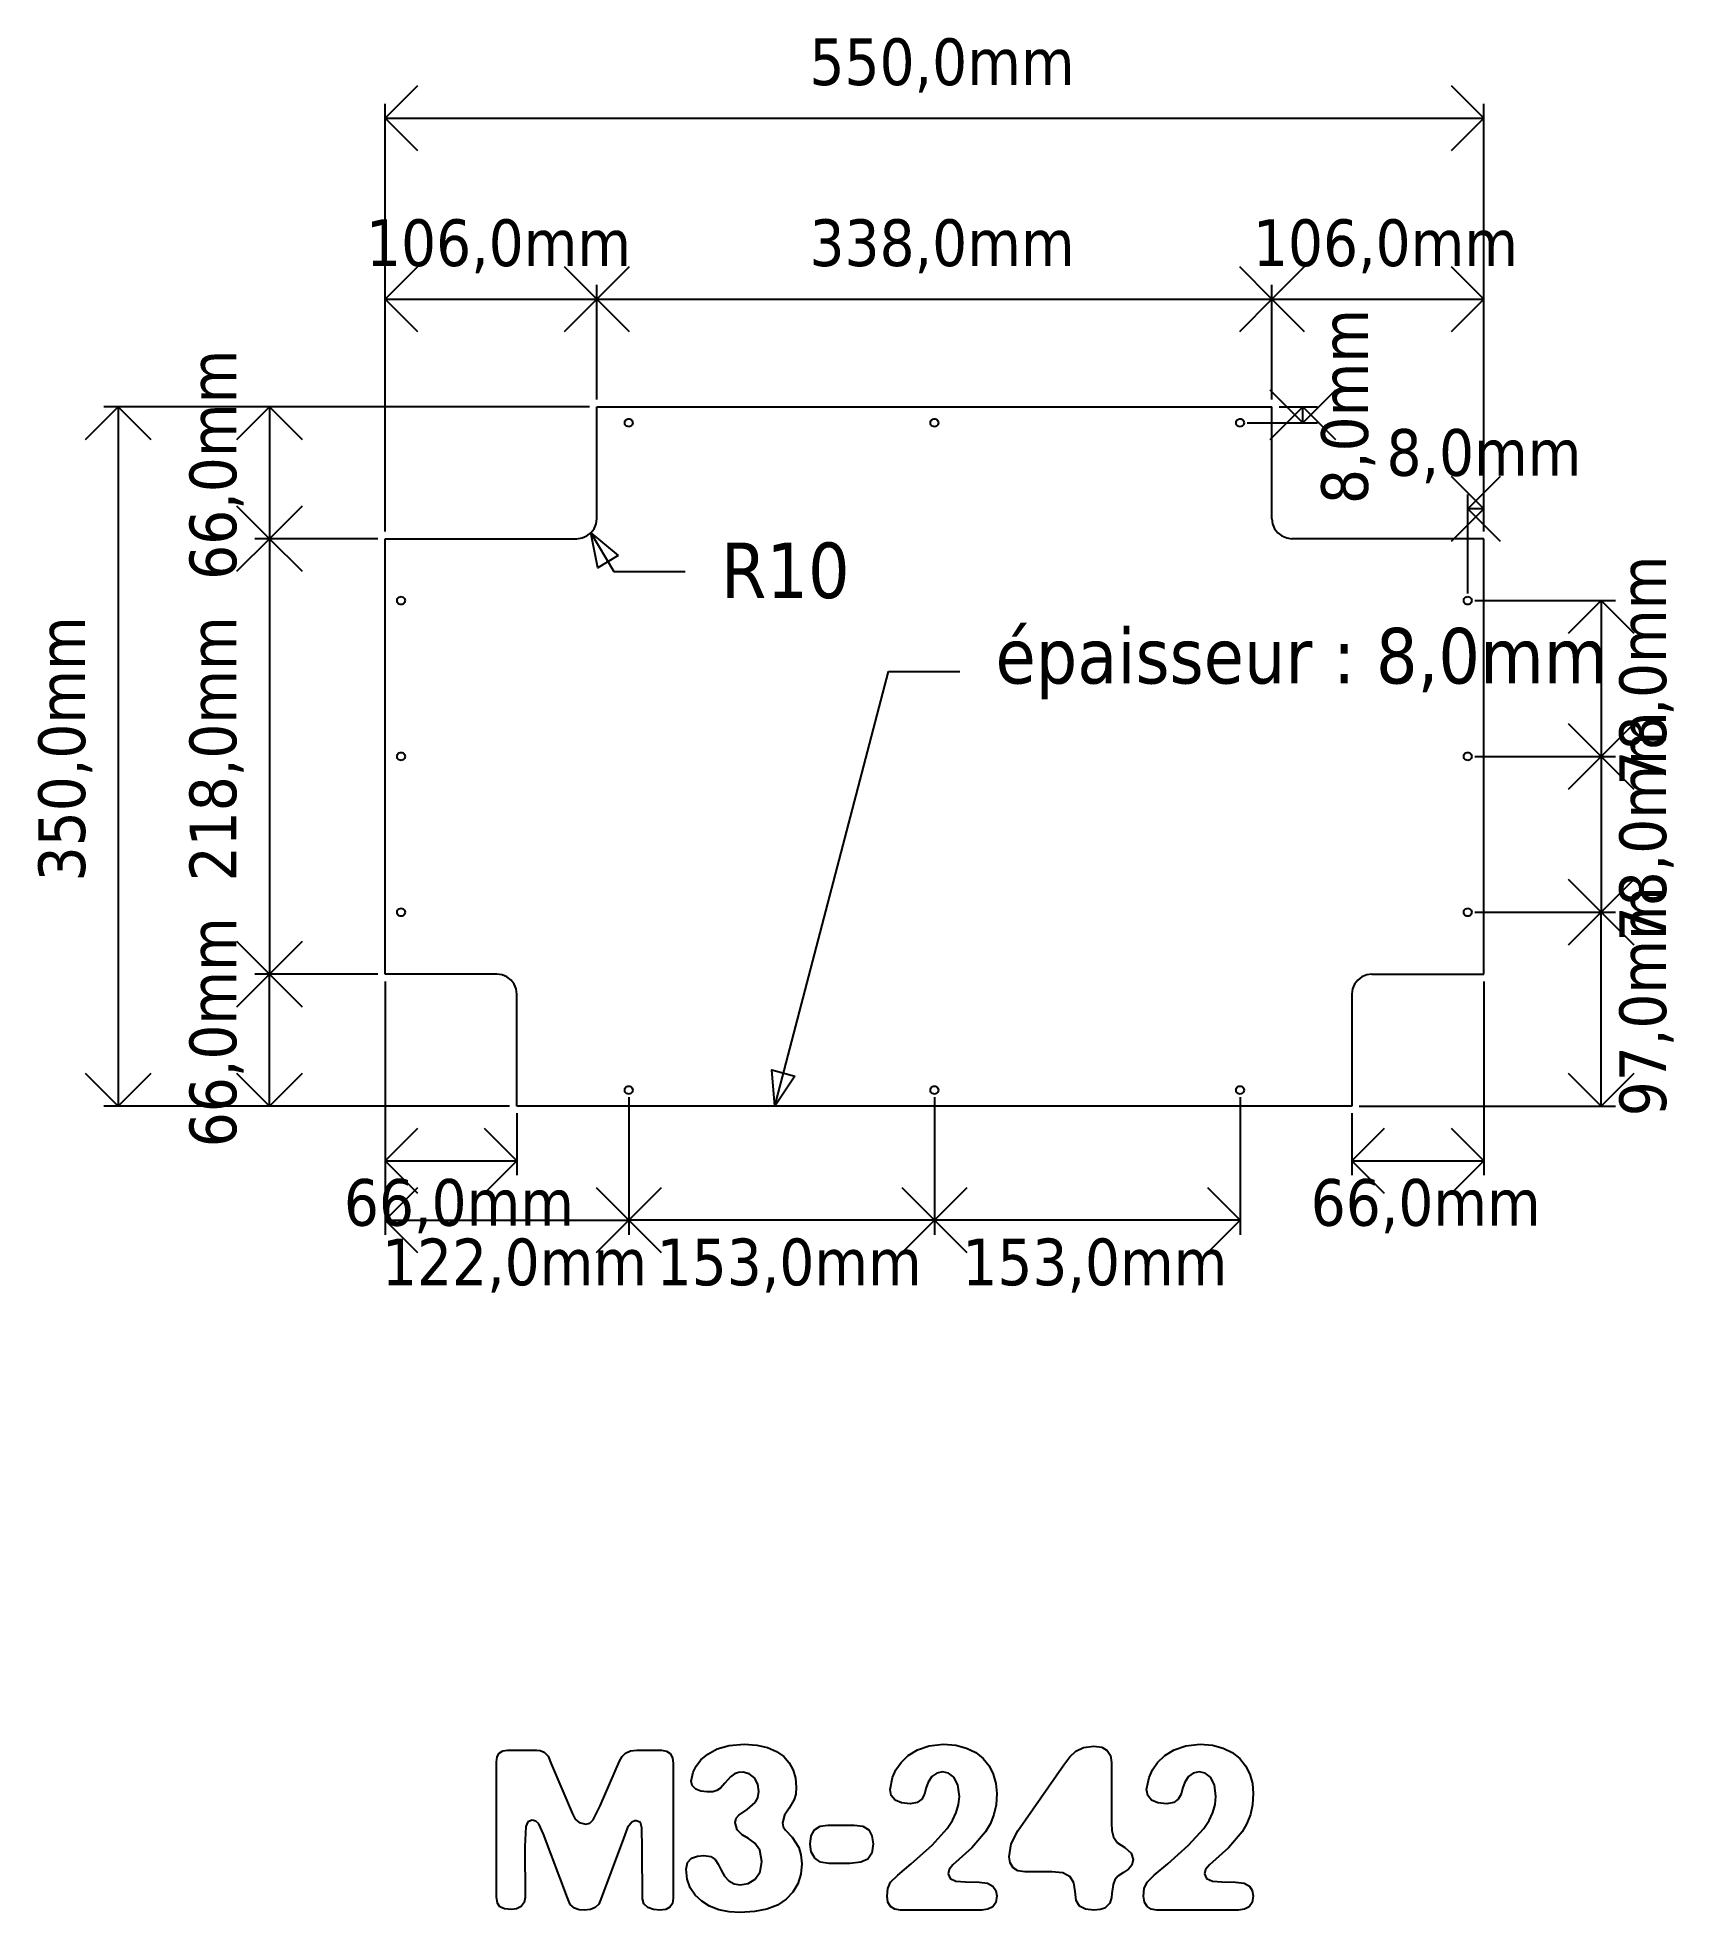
# Model space of a CAD drawing. Extents: x -392 to 427, y -590 to 348.
import ezdxf

# ---------------------------------------------------------------- set-up
doc = ezdxf.new("R2010")
doc.units = 0
doc.header["$MEASUREMENT"] = 0
doc.layers.get('0').update_dxf_attribs({"linetype": 'CONTINUOUS'})
doc.styles.add('TAHOMA', font='Tahoma', dxfattribs={"height": 0.2})

msp = doc.modelspace()

# ---------------------------------------------------------------- linework, layer by layer
at = {"color": 5}
for p, q in [((-217.91, 308.04), (-201.57, 324.38)), ((315.76, 324.38), (332.09, 308.04)), ((-217.91, 101.23), (-217.91, 315.3)), ((332.09, 101.23), (332.09, 315.3)), ((-201.57, 291.71), (-217.91, 308.04)), ((-217.91, 308.04), (332.09, 308.04)), ((332.09, 308.04), (315.76, 291.71)), ((-217.91, 217.45), (-201.57, 233.78)), ((-128.24, 233.78), (-111.91, 217.45)), ((-111.91, 217.45), (-95.57, 233.78)), ((209.76, 233.78), (226.09, 217.45)), ((226.09, 217.45), (242.43, 233.78)), ((315.76, 233.78), (332.09, 217.45)), ((-217.91, 101.23), (-217.91, 224.71)), ((-201.57, 201.12), (-217.91, 217.45)), ((-217.91, 217.45), (-111.91, 217.45)), ((-111.91, 217.45), (-128.24, 201.12)), ((-111.91, 167.23), (-111.91, 224.71)), ((-111.91, 167.23), (-111.91, 224.71)), ((-95.57, 201.12), (-111.91, 217.45)), ((-111.91, 217.45), (226.09, 217.45)), ((226.09, 217.45), (209.76, 201.12)), ((226.09, 167.23), (226.09, 224.71)), ((226.09, 167.23), (226.09, 224.71)), ((242.43, 201.12), (226.09, 217.45)), ((226.09, 217.45), (332.09, 217.45)), ((332.09, 217.45), (315.76, 201.12)), ((332.09, 101.23), (332.09, 224.71)), ((241.59, 155.6), (225.26, 171.93)), ((257.93, 171.93), (241.59, 155.6)), ((-367.84, 147.27), (-351.51, 163.6)), ((-115.54, 163.6), (-358.77, 163.6)), ((-351.51, 163.6), (-335.17, 147.27)), ((-351.51, 163.6), (-351.51, -186.4)), ((-292.15, 147.27), (-275.82, 163.6)), ((-115.54, 163.6), (-283.08, 163.6)), ((-275.82, 163.6), (-259.48, 147.27)), ((-275.82, 163.6), (-275.82, 97.6)), ((225.26, 147.27), (241.59, 163.6)), ((229.72, 163.6), (248.85, 163.6)), ((241.59, 163.6), (257.93, 147.27)), ((241.59, 155.6), (241.59, 163.6)), ((213.72, 155.6), (248.85, 155.6)), ((315.76, 128.81), (332.09, 112.48)), ((324.09, 112.48), (340.43, 128.81)), ((-275.82, 97.6), (-292.15, 113.93)), ((-259.48, 113.93), (-275.82, 97.6)), ((324.09, 70.23), (324.09, 119.73)), ((332.09, 101.23), (332.09, 119.73)), ((332.09, 112.48), (315.76, 96.14)), ((340.43, 96.14), (324.09, 112.48)), ((332.09, 112.48), (324.09, 112.48)), ((-292.15, 81.27), (-275.82, 97.6)), ((-221.54, 97.6), (-283.08, 97.6)), ((-221.54, 97.6), (-283.08, 97.6)), ((-275.82, 97.6), (-259.48, 81.27)), ((-275.82, 97.6), (-275.82, -120.4)), ((-114.84, 100.53), (-103.37, 81.22)), ((-103.37, 81.22), (-67.63, 81.22)), ((327.72, 66.6), (398.11, 66.6)), ((374.51, 50.27), (390.85, 66.6)), ((390.85, 66.6), (407.18, 50.27)), ((390.85, 66.6), (390.85, -11.4)), ((-22.87, -186.4), (34.07, 31.1)), ((34.07, 31.1), (69.81, 31.1)), ((390.85, -11.4), (374.51, 4.93)), ((407.18, 4.93), (390.85, -11.4)), ((327.72, -11.4), (398.11, -11.4)), ((327.72, -11.4), (398.11, -11.4)), ((374.51, -27.73), (390.85, -11.4)), ((390.85, -11.4), (407.18, -27.73)), ((390.85, -11.4), (390.85, -89.4)), ((390.85, -89.4), (374.51, -73.07)), ((407.18, -73.07), (390.85, -89.4)), ((327.72, -89.4), (398.11, -89.4)), ((327.72, -89.4), (398.11, -89.4)), ((374.51, -105.73), (390.85, -89.4)), ((390.85, -89.4), (407.18, -105.73)), ((390.85, -186.4), (390.85, -89.4)), ((-275.82, -120.4), (-292.15, -104.07)), ((-259.48, -104.07), (-275.82, -120.4)), ((-292.15, -136.73), (-275.82, -120.4)), ((-221.54, -120.4), (-283.08, -120.4)), ((-221.54, -120.4), (-283.08, -120.4)), ((-275.82, -120.4), (-259.48, -136.73)), ((-275.82, -186.4), (-275.82, -120.4)), ((-217.91, -124.03), (-217.91, -221.03)), ((-217.91, -124.03), (-217.91, -250.83)), ((332.09, -124.03), (332.09, -221.03)), ((-351.51, -186.4), (-367.84, -170.07)), ((-335.17, -170.07), (-351.51, -186.4)), ((-275.82, -186.4), (-292.15, -170.07)), ((-259.48, -170.07), (-275.82, -186.4)), ((390.85, -186.4), (374.51, -170.07)), ((407.18, -170.07), (390.85, -186.4)), ((-155.54, -186.4), (-358.77, -186.4)), ((-155.54, -186.4), (-283.08, -186.4)), ((-95.91, -182.03), (-95.91, -250.83)), ((-95.91, -182.03), (-95.91, -250.83)), ((57.09, -182.03), (57.09, -250.83)), ((57.09, -182.03), (57.09, -250.83)), ((210.09, -182.03), (210.09, -250.83)), ((269.72, -186.4), (398.11, -186.4)), ((-151.91, -190.03), (-151.91, -221.03)), ((266.09, -190.03), (266.09, -221.03)), ((-217.91, -213.77), (-201.57, -197.44)), ((-168.24, -197.44), (-151.91, -213.77)), ((266.09, -213.77), (282.43, -197.44)), ((315.76, -197.44), (332.09, -213.77)), ((-201.57, -230.1), (-217.91, -213.77)), ((-217.91, -213.77), (-151.91, -213.77)), ((-151.91, -213.77), (-168.24, -230.1)), ((282.43, -230.1), (266.09, -213.77)), ((266.09, -213.77), (332.09, -213.77)), ((332.09, -213.77), (315.76, -230.1)), ((-217.91, -243.57), (-201.57, -227.24)), ((-112.24, -227.24), (-95.91, -243.57)), ((-95.91, -243.57), (-79.57, -227.24)), ((40.76, -227.24), (57.09, -243.57)), ((57.09, -243.57), (73.43, -227.24)), ((193.76, -227.24), (210.09, -243.57)), ((-201.57, -259.9), (-217.91, -243.57)), ((-217.91, -243.57), (-95.91, -243.57)), ((-95.91, -243.57), (-112.24, -259.9)), ((-79.57, -259.9), (-95.91, -243.57)), ((57.09, -243.57), (-95.91, -243.57)), ((57.09, -243.57), (40.76, -259.9)), ((73.43, -259.9), (57.09, -243.57)), ((210.09, -243.57), (57.09, -243.57)), ((210.09, -243.57), (193.76, -259.9))]:
    msp.add_line(p, q, dxfattribs=at)
for p, q in [((-111.91, 163.6), (226.09, 163.6)), ((-111.91, 107.6), (-111.91, 163.6)), ((226.09, 107.6), (226.09, 163.6)), ((-97.91, 155.6), (-97.84, 156.12)), ((-97.84, 155.08), (-97.91, 155.6)), ((-97.84, 156.12), (-97.64, 156.6)), ((-97.64, 154.6), (-97.84, 155.08)), ((-97.64, 156.6), (-97.32, 157.01)), ((-97.32, 154.19), (-97.64, 154.6)), ((-97.32, 157.01), (-96.91, 157.33)), ((-96.91, 153.87), (-97.32, 154.19)), ((-96.91, 157.33), (-96.42, 157.53)), ((-96.42, 153.67), (-96.91, 153.87)), ((-96.42, 157.53), (-95.91, 157.6)), ((-95.91, 153.6), (-96.42, 153.67)), ((-95.91, 157.6), (-95.39, 157.53)), ((-95.39, 153.67), (-95.91, 153.6)), ((-95.39, 157.53), (-94.91, 157.33)), ((-94.91, 153.87), (-95.39, 153.67)), ((-94.91, 157.33), (-94.49, 157.01)), ((-94.49, 154.19), (-94.91, 153.87)), ((-94.49, 157.01), (-94.17, 156.6)), ((-94.17, 154.6), (-94.49, 154.19)), ((-94.17, 156.6), (-93.97, 156.12)), ((-93.97, 155.08), (-94.17, 154.6)), ((-93.97, 156.12), (-93.91, 155.6)), ((-93.91, 155.6), (-93.97, 155.08)), ((55.09, 155.6), (55.16, 156.12)), ((55.16, 155.08), (55.09, 155.6)), ((55.16, 156.12), (55.36, 156.6)), ((55.36, 154.6), (55.16, 155.08)), ((55.36, 156.6), (55.68, 157.01)), ((55.68, 154.19), (55.36, 154.6)), ((55.68, 157.01), (56.09, 157.33)), ((56.09, 153.87), (55.68, 154.19)), ((56.09, 157.33), (56.58, 157.53)), ((56.58, 153.67), (56.09, 153.87)), ((56.58, 157.53), (57.09, 157.6)), ((57.09, 153.6), (56.58, 153.67)), ((57.09, 157.6), (57.61, 157.53)), ((57.61, 153.67), (57.09, 153.6)), ((57.61, 157.53), (58.09, 157.33)), ((58.09, 153.87), (57.61, 153.67)), ((58.09, 157.33), (58.51, 157.01)), ((58.51, 154.19), (58.09, 153.87)), ((58.51, 157.01), (58.83, 156.6)), ((58.83, 154.6), (58.51, 154.19)), ((58.83, 156.6), (59.03, 156.12)), ((59.03, 155.08), (58.83, 154.6)), ((59.03, 156.12), (59.09, 155.6)), ((59.09, 155.6), (59.03, 155.08)), ((208.09, 155.6), (208.16, 156.12)), ((208.16, 155.08), (208.09, 155.6)), ((208.16, 156.12), (208.36, 156.6)), ((208.36, 154.6), (208.16, 155.08)), ((208.36, 156.6), (208.68, 157.01)), ((208.68, 154.19), (208.36, 154.6)), ((208.68, 157.01), (209.09, 157.33)), ((209.09, 153.87), (208.68, 154.19)), ((209.09, 157.33), (209.58, 157.53)), ((209.58, 153.67), (209.09, 153.87)), ((209.58, 157.53), (210.09, 157.6)), ((210.09, 153.6), (209.58, 153.67)), ((210.09, 157.6), (210.61, 157.53)), ((210.61, 153.67), (210.09, 153.6)), ((210.61, 157.53), (211.09, 157.33)), ((211.09, 153.87), (210.61, 153.67)), ((211.09, 157.33), (211.51, 157.01)), ((211.51, 154.19), (211.09, 153.87)), ((211.51, 157.01), (211.83, 156.6)), ((211.83, 154.6), (211.51, 154.19)), ((211.83, 156.6), (212.03, 156.12)), ((212.03, 155.08), (211.83, 154.6)), ((212.03, 156.12), (212.09, 155.6)), ((212.09, 155.6), (212.03, 155.08)), ((-113.25, 102.6), (-112.25, 105.01)), ((-112.25, 105.01), (-111.91, 107.6)), ((226.09, 107.6), (226.43, 105.01)), ((226.43, 105.01), (227.43, 102.6)), ((-217.91, 97.6), (-121.91, 97.6)), ((-217.91, -120.4), (-217.91, 97.6)), ((-121.91, 97.6), (-119.32, 97.94)), ((-119.32, 97.94), (-116.91, 98.94)), ((-116.91, 98.94), (-114.84, 100.53)), ((-114.84, 100.53), (-113.25, 102.6)), ((227.43, 102.6), (229.02, 100.53)), ((229.02, 100.53), (231.09, 98.94)), ((231.09, 98.94), (233.51, 97.94)), ((233.51, 97.94), (236.09, 97.6)), ((332.09, 97.6), (236.09, 97.6)), ((332.09, -120.4), (332.09, 97.6)), ((-211.91, 66.6), (-211.84, 67.12)), ((-211.84, 66.08), (-211.91, 66.6)), ((-211.84, 67.12), (-211.64, 67.6)), ((-211.64, 65.6), (-211.84, 66.08)), ((-211.64, 67.6), (-211.32, 68.01)), ((-211.32, 68.01), (-210.91, 68.33)), ((-210.91, 68.33), (-210.42, 68.53)), ((-210.42, 68.53), (-209.91, 68.6)), ((-209.91, 68.6), (-209.39, 68.53)), ((-209.39, 68.53), (-208.91, 68.33)), ((-208.91, 68.33), (-208.49, 68.01)), ((-208.49, 68.01), (-208.17, 67.6)), ((-208.17, 67.6), (-207.97, 67.12)), ((-207.97, 66.08), (-208.17, 65.6)), ((-207.97, 67.12), (-207.91, 66.6)), ((-207.91, 66.6), (-207.97, 66.08)), ((322.09, 66.6), (322.16, 67.12)), ((322.16, 66.08), (322.09, 66.6)), ((322.16, 67.12), (322.36, 67.6)), ((322.36, 65.6), (322.16, 66.08)), ((322.36, 67.6), (322.68, 68.01)), ((322.68, 68.01), (323.09, 68.33)), ((323.09, 68.33), (323.58, 68.53)), ((323.58, 68.53), (324.09, 68.6)), ((324.09, 68.6), (324.61, 68.53)), ((324.61, 68.53), (325.09, 68.33)), ((325.09, 68.33), (325.51, 68.01)), ((325.51, 68.01), (325.83, 67.6)), ((325.83, 67.6), (326.03, 67.12)), ((326.03, 66.08), (325.83, 65.6)), ((326.03, 67.12), (326.09, 66.6)), ((326.09, 66.6), (326.03, 66.08)), ((-211.32, 65.19), (-211.64, 65.6)), ((-210.91, 64.87), (-211.32, 65.19)), ((-210.42, 64.67), (-210.91, 64.87)), ((-209.91, 64.6), (-210.42, 64.67)), ((-209.39, 64.67), (-209.91, 64.6)), ((-208.91, 64.87), (-209.39, 64.67)), ((-208.49, 65.19), (-208.91, 64.87)), ((-208.17, 65.6), (-208.49, 65.19)), ((322.68, 65.19), (322.36, 65.6)), ((323.09, 64.87), (322.68, 65.19)), ((323.58, 64.67), (323.09, 64.87)), ((324.09, 64.6), (323.58, 64.67)), ((324.61, 64.67), (324.09, 64.6)), ((325.09, 64.87), (324.61, 64.67)), ((325.51, 65.19), (325.09, 64.87)), ((325.83, 65.6), (325.51, 65.19)), ((-211.91, -11.4), (-211.84, -10.88)), ((-211.84, -11.92), (-211.91, -11.4)), ((-211.84, -10.88), (-211.64, -10.4)), ((-211.64, -12.4), (-211.84, -11.92)), ((-211.64, -10.4), (-211.32, -9.99)), ((-211.32, -12.81), (-211.64, -12.4)), ((-211.32, -9.99), (-210.91, -9.67)), ((-210.91, -13.13), (-211.32, -12.81)), ((-210.91, -9.67), (-210.42, -9.47)), ((-210.42, -13.33), (-210.91, -13.13)), ((-210.42, -9.47), (-209.91, -9.4)), ((-209.91, -13.4), (-210.42, -13.33)), ((-209.91, -9.4), (-209.39, -9.47)), ((-209.39, -13.33), (-209.91, -13.4)), ((-209.39, -9.47), (-208.91, -9.67)), ((-208.91, -13.13), (-209.39, -13.33)), ((-208.91, -9.67), (-208.49, -9.99)), ((-208.49, -12.81), (-208.91, -13.13)), ((-208.49, -9.99), (-208.17, -10.4)), ((-208.17, -12.4), (-208.49, -12.81)), ((-208.17, -10.4), (-207.97, -10.88)), ((-207.97, -11.92), (-208.17, -12.4)), ((-207.97, -10.88), (-207.91, -11.4)), ((-207.91, -11.4), (-207.97, -11.92)), ((322.09, -11.4), (322.16, -10.88)), ((322.16, -11.92), (322.09, -11.4)), ((322.16, -10.88), (322.36, -10.4)), ((322.36, -12.4), (322.16, -11.92)), ((322.36, -10.4), (322.68, -9.99)), ((322.68, -12.81), (322.36, -12.4)), ((322.68, -9.99), (323.09, -9.67)), ((323.09, -13.13), (322.68, -12.81)), ((323.09, -9.67), (323.58, -9.47)), ((323.58, -13.33), (323.09, -13.13)), ((323.58, -9.47), (324.09, -9.4)), ((324.09, -13.4), (323.58, -13.33)), ((324.09, -9.4), (324.61, -9.47)), ((324.61, -13.33), (324.09, -13.4)), ((324.61, -9.47), (325.09, -9.67)), ((325.09, -13.13), (324.61, -13.33)), ((325.09, -9.67), (325.51, -9.99)), ((325.51, -12.81), (325.09, -13.13)), ((325.51, -9.99), (325.83, -10.4)), ((325.83, -12.4), (325.51, -12.81)), ((325.83, -10.4), (326.03, -10.88)), ((326.03, -11.92), (325.83, -12.4)), ((326.03, -10.88), (326.09, -11.4)), ((326.09, -11.4), (326.03, -11.92)), ((-211.91, -89.4), (-211.84, -88.88)), ((-211.84, -89.92), (-211.91, -89.4)), ((-211.84, -88.88), (-211.64, -88.4)), ((-211.64, -90.4), (-211.84, -89.92)), ((-211.64, -88.4), (-211.32, -87.99)), ((-211.32, -90.81), (-211.64, -90.4)), ((-211.32, -87.99), (-210.91, -87.67)), ((-210.91, -91.13), (-211.32, -90.81)), ((-210.91, -87.67), (-210.42, -87.47)), ((-210.42, -91.33), (-210.91, -91.13)), ((-210.42, -87.47), (-209.91, -87.4)), ((-209.91, -91.4), (-210.42, -91.33)), ((-209.91, -87.4), (-209.39, -87.47)), ((-209.39, -91.33), (-209.91, -91.4)), ((-209.39, -87.47), (-208.91, -87.67)), ((-208.91, -91.13), (-209.39, -91.33)), ((-208.91, -87.67), (-208.49, -87.99)), ((-208.49, -90.81), (-208.91, -91.13)), ((-208.49, -87.99), (-208.17, -88.4)), ((-208.17, -90.4), (-208.49, -90.81)), ((-208.17, -88.4), (-207.97, -88.88)), ((-207.97, -89.92), (-208.17, -90.4)), ((-207.97, -88.88), (-207.91, -89.4)), ((-207.91, -89.4), (-207.97, -89.92)), ((322.09, -89.4), (322.16, -88.88)), ((322.16, -89.92), (322.09, -89.4)), ((322.16, -88.88), (322.36, -88.4)), ((322.36, -90.4), (322.16, -89.92)), ((322.36, -88.4), (322.68, -87.99)), ((322.68, -90.81), (322.36, -90.4)), ((322.68, -87.99), (323.09, -87.67)), ((323.09, -91.13), (322.68, -90.81)), ((323.09, -87.67), (323.58, -87.47)), ((323.58, -91.33), (323.09, -91.13)), ((323.58, -87.47), (324.09, -87.4)), ((324.09, -91.4), (323.58, -91.33)), ((324.09, -87.4), (324.61, -87.47)), ((324.61, -91.33), (324.09, -91.4)), ((324.61, -87.47), (325.09, -87.67)), ((325.09, -91.13), (324.61, -91.33)), ((325.09, -87.67), (325.51, -87.99)), ((325.51, -90.81), (325.09, -91.13)), ((325.51, -87.99), (325.83, -88.4)), ((325.83, -90.4), (325.51, -90.81)), ((325.83, -88.4), (326.03, -88.88)), ((326.03, -89.92), (325.83, -90.4)), ((326.03, -88.88), (326.09, -89.4)), ((326.09, -89.4), (326.03, -89.92)), ((-161.91, -120.4), (-217.91, -120.4)), ((-159.32, -120.74), (-161.91, -120.4)), ((-156.91, -121.74), (-159.32, -120.74)), ((-154.83, -123.33), (-156.91, -121.74)), ((271.09, -121.74), (269.02, -123.33)), ((273.51, -120.74), (271.09, -121.74)), ((276.09, -120.4), (273.51, -120.74)), ((276.09, -120.4), (332.09, -120.4)), ((-153.25, -125.4), (-154.83, -123.33)), ((-152.25, -127.81), (-153.25, -125.4)), ((-151.91, -130.4), (-152.25, -127.81)), ((-151.91, -186.4), (-151.91, -130.4)), ((266.43, -127.81), (266.09, -130.4)), ((266.09, -130.4), (266.09, -186.4)), ((267.43, -125.4), (266.43, -127.81)), ((269.02, -123.33), (267.43, -125.4)), ((-97.91, -178.4), (-97.84, -177.88)), ((-97.84, -177.88), (-97.64, -177.4)), ((-97.64, -177.4), (-97.32, -176.99)), ((-97.32, -176.99), (-96.91, -176.67)), ((-96.91, -176.67), (-96.42, -176.47)), ((-96.42, -176.47), (-95.91, -176.4)), ((-95.91, -176.4), (-95.39, -176.47)), ((-95.39, -176.47), (-94.91, -176.67)), ((-94.91, -176.67), (-94.49, -176.99)), ((-94.49, -176.99), (-94.17, -177.4)), ((-94.17, -177.4), (-93.97, -177.88)), ((-93.97, -177.88), (-93.91, -178.4)), ((55.09, -178.4), (55.16, -177.88)), ((55.16, -177.88), (55.36, -177.4)), ((55.36, -177.4), (55.68, -176.99)), ((55.68, -176.99), (56.09, -176.67)), ((56.09, -176.67), (56.58, -176.47)), ((56.58, -176.47), (57.09, -176.4)), ((57.09, -176.4), (57.61, -176.47)), ((57.61, -176.47), (58.09, -176.67)), ((58.09, -176.67), (58.51, -176.99)), ((58.51, -176.99), (58.83, -177.4)), ((58.83, -177.4), (59.03, -177.88)), ((59.03, -177.88), (59.09, -178.4)), ((208.09, -178.4), (208.16, -177.88)), ((208.16, -177.88), (208.36, -177.4)), ((208.36, -177.4), (208.68, -176.99)), ((208.68, -176.99), (209.09, -176.67)), ((209.09, -176.67), (209.58, -176.47)), ((209.58, -176.47), (210.09, -176.4)), ((210.09, -176.4), (210.61, -176.47)), ((210.61, -176.47), (211.09, -176.67)), ((211.09, -176.67), (211.51, -176.99)), ((211.51, -176.99), (211.83, -177.4)), ((211.83, -177.4), (212.03, -177.88)), ((212.03, -177.88), (212.09, -178.4)), ((266.09, -186.4), (-151.91, -186.4)), ((-97.84, -178.92), (-97.91, -178.4)), ((-97.64, -179.4), (-97.84, -178.92)), ((-97.32, -179.81), (-97.64, -179.4)), ((-96.91, -180.13), (-97.32, -179.81)), ((-96.42, -180.33), (-96.91, -180.13)), ((-95.91, -180.4), (-96.42, -180.33)), ((-95.39, -180.33), (-95.91, -180.4)), ((-94.91, -180.13), (-95.39, -180.33)), ((-94.49, -179.81), (-94.91, -180.13)), ((-94.17, -179.4), (-94.49, -179.81)), ((-93.97, -178.92), (-94.17, -179.4)), ((-93.91, -178.4), (-93.97, -178.92)), ((55.16, -178.92), (55.09, -178.4)), ((55.36, -179.4), (55.16, -178.92)), ((55.68, -179.81), (55.36, -179.4)), ((56.09, -180.13), (55.68, -179.81)), ((56.58, -180.33), (56.09, -180.13)), ((57.09, -180.4), (56.58, -180.33)), ((57.61, -180.33), (57.09, -180.4)), ((58.09, -180.13), (57.61, -180.33)), ((58.51, -179.81), (58.09, -180.13)), ((58.83, -179.4), (58.51, -179.81)), ((59.03, -178.92), (58.83, -179.4)), ((59.09, -178.4), (59.03, -178.92)), ((208.16, -178.92), (208.09, -178.4)), ((208.36, -179.4), (208.16, -178.92)), ((208.68, -179.81), (208.36, -179.4)), ((209.09, -180.13), (208.68, -179.81)), ((209.58, -180.33), (209.09, -180.13)), ((210.09, -180.4), (209.58, -180.33)), ((210.61, -180.33), (210.09, -180.4)), ((211.09, -180.13), (210.61, -180.33)), ((211.51, -179.81), (211.09, -180.13)), ((211.83, -179.4), (211.51, -179.81)), ((212.03, -178.92), (211.83, -179.4)), ((212.09, -178.4), (212.03, -178.92)), ((-51.69, -508.21), (-45.72, -506.46)), ((-45.72, -506.46), (-38.15, -505.88)), ((-38.15, -505.88), (-31.84, -506.28)), ((-31.84, -506.28), (-26.45, -507.48)), ((48.66, -508.58), (54.51, -506.56)), ((54.51, -506.56), (61.72, -505.88)), ((61.72, -505.88), (67.86, -506.36)), ((67.86, -506.36), (73.23, -507.79)), ((177.1, -508.58), (182.95, -506.56)), ((182.95, -506.56), (190.15, -505.88)), ((190.15, -505.88), (196.29, -506.36)), ((196.29, -506.36), (201.66, -507.79)), ((-162.08, -514.74), (-161.74, -512.15)), ((-162.08, -582.21), (-162.08, -514.74)), ((-161.74, -512.15), (-160.72, -510.3)), ((-160.72, -510.3), (-159.03, -509.2)), ((-159.03, -509.2), (-156.66, -508.83)), ((-156.66, -508.83), (-142.12, -508.83)), ((-142.12, -508.83), (-140.27, -508.95)), ((-140.27, -508.95), (-138.24, -509.75)), ((-138.24, -509.75), (-136.27, -511.84)), ((-136.27, -511.84), (-134.73, -515.72)), ((-134.73, -515.72), (-124.13, -540.6)), ((-110.21, -536.66), (-100.48, -514.24)), ((-100.48, -514.24), (-99.18, -511.95)), ((-99.18, -511.95), (-97.47, -510.24)), ((-97.47, -510.24), (-95.11, -509.18)), ((-95.11, -509.18), (-91.86, -508.83)), ((-91.86, -508.83), (-79.54, -508.83)), ((-79.54, -508.83), (-76.96, -509.24)), ((-76.96, -509.24), (-75.11, -510.49)), ((-75.11, -510.49), (-74, -512.57)), ((-74, -512.57), (-73.63, -515.47)), ((-73.63, -515.47), (-73.63, -582.95)), ((-62.19, -516.8), (-59.76, -513.68)), ((-59.76, -513.68), (-56.3, -510.75)), ((-56.3, -510.75), (-51.69, -508.21)), ((-26.45, -507.48), (-21.96, -509.4)), ((-21.96, -509.4), (-18.33, -511.97)), ((-18.33, -511.97), (-15.55, -515.13)), ((-15.55, -515.13), (-13.6, -518.8)), ((37.79, -518.7), (40.41, -514.98)), ((40.41, -514.98), (44.01, -511.54)), ((44.01, -511.54), (48.66, -508.58)), ((73.23, -507.79), (77.79, -510.05)), ((77.79, -510.05), (81.53, -513.02)), ((81.53, -513.02), (84.45, -516.64)), ((121.84, -516.2), (124.85, -512.14)), ((124.85, -512.14), (127.93, -509.25)), ((127.93, -509.25), (131.75, -507.46)), ((131.75, -507.46), (136.86, -506.84)), ((136.86, -506.84), (140.89, -507.37)), ((140.89, -507.37), (143.63, -508.94)), ((143.63, -508.94), (145.2, -511.49)), ((145.2, -511.49), (145.72, -514.97)), ((145.72, -514.97), (145.72, -545.27)), ((166.23, -518.7), (168.85, -514.98)), ((168.85, -514.98), (172.45, -511.54)), ((172.45, -511.54), (177.1, -508.58)), ((201.66, -507.79), (206.23, -510.05)), ((206.23, -510.05), (209.96, -513.02)), ((209.96, -513.02), (212.89, -516.64)), ((-64.75, -524.32), (-63.7, -519.89)), ((-64.16, -526.54), (-64.75, -524.32)), ((-63.7, -519.89), (-62.19, -516.8)), ((-47.75, -525.31), (-49.91, -527.77)), ((-45.04, -522.23), (-47.75, -525.31)), ((-42.95, -520.57), (-45.04, -522.23)), ((-40.98, -519.95), (-42.95, -520.57)), ((-38.64, -519.89), (-40.98, -519.95)), ((-35.58, -520.58), (-38.64, -519.89)), ((-33.04, -522.66), (-35.58, -520.58)), ((-31.33, -525.75), (-33.04, -522.66)), ((-13.6, -518.8), (-12.44, -522.89)), ((-12.44, -522.89), (-12.06, -527.29)), ((34.87, -528.52), (36.1, -522.48)), ((36.1, -522.48), (37.79, -518.7)), ((53.96, -524.74), (52.85, -528.02)), ((55.8, -522.05), (53.96, -524.74)), ((58.27, -520.25), (55.8, -522.05)), ((61.22, -519.65), (58.27, -520.25)), ((64.18, -520.27), (61.22, -519.65)), ((66.89, -522.3), (64.18, -520.27)), ((68.86, -526.11), (66.89, -522.3)), ((84.45, -516.64), (86.57, -520.84)), ((86.57, -520.84), (87.87, -525.51)), ((87.87, -525.51), (88.3, -530.51)), ((98.93, -549.21), (121.84, -516.2)), ((163.31, -528.52), (164.54, -522.48)), ((164.54, -522.48), (166.23, -518.7)), ((182.39, -524.74), (181.28, -528.02)), ((184.24, -522.05), (182.39, -524.74)), ((186.7, -520.25), (184.24, -522.05)), ((189.66, -519.65), (186.7, -520.25)), ((192.61, -520.27), (189.66, -519.65)), ((195.32, -522.3), (192.61, -520.27)), ((197.29, -526.11), (195.32, -522.3)), ((212.89, -516.64), (215.01, -520.84)), ((215.01, -520.84), (216.3, -525.51)), ((216.3, -525.51), (216.73, -530.51)), ((-62.41, -528.26), (-64.16, -526.54)), ((-59.85, -529.37), (-62.41, -528.26)), ((-56.87, -529.74), (-59.85, -529.37)), ((-53.91, -529.62), (-56.87, -529.74)), ((-51.76, -529.06), (-53.91, -529.62)), ((-49.91, -527.77), (-51.76, -529.06)), ((-32.61, -535.04), (-31.22, -532.67)), ((-30.76, -529.5), (-31.33, -525.75)), ((-31.22, -532.67), (-30.76, -529.5)), ((-13.17, -533.57), (-15.57, -537.88)), ((-12.34, -530.77), (-13.17, -533.57)), ((-12.06, -527.29), (-12.34, -530.77)), ((35.5, -531.49), (34.87, -528.52)), ((37.39, -533.75), (35.5, -531.49)), ((40.55, -535.18), (37.39, -533.75)), ((50.76, -533.32), (48.48, -535.04)), ((52.11, -530.85), (50.76, -533.32)), ((52.85, -528.02), (52.11, -530.85)), ((69.6, -531.96), (68.86, -526.11)), ((69.22, -536.02), (69.6, -531.96)), ((88.3, -530.51), (87.94, -536.1)), ((163.94, -531.49), (163.31, -528.52)), ((165.83, -533.75), (163.94, -531.49)), ((168.99, -535.18), (165.83, -533.75)), ((179.19, -533.32), (176.91, -535.04)), ((180.55, -530.85), (179.19, -533.32)), ((181.28, -528.02), (180.55, -530.85)), ((198.03, -531.96), (197.29, -526.11)), ((197.65, -536.02), (198.03, -531.96)), ((216.73, -530.51), (216.38, -536.1)), ((-144.19, -543.92), (-146.43, -544.7)), ((-142.46, -544.35), (-144.19, -543.92)), ((-124.13, -540.6), (-122.78, -543.31)), ((-122.78, -543.31), (-120.75, -545.09)), ((-115.34, -545.32), (-113.72, -543.61)), ((-113.72, -543.61), (-110.21, -536.66)), ((-92.84, -544.16), (-94.44, -544.9)), ((-91.98, -544.16), (-92.84, -544.16)), ((-90.08, -545.02), (-91.98, -544.16)), ((-42.58, -545.01), (-42.12, -542.92)), ((-42.12, -542.92), (-40.73, -541.32)), ((-40.73, -541.32), (-36.67, -538.48)), ((-36.67, -538.48), (-32.61, -535.04)), ((-17.9, -541.39), (-18.95, -545.26)), ((-15.57, -537.88), (-17.9, -541.39)), ((44.97, -535.66), (40.55, -535.18)), ((48.48, -535.04), (44.97, -535.66)), ((63.5, -548.03), (66.17, -544.05)), ((66.17, -544.05), (68.07, -540.05)), ((68.07, -540.05), (69.22, -536.02)), ((86.88, -541.04), (85.13, -545.52)), ((87.94, -536.1), (86.88, -541.04)), ((173.4, -535.66), (168.99, -535.18)), ((176.91, -535.04), (173.4, -535.66)), ((191.94, -548.03), (194.6, -544.05)), ((194.6, -544.05), (196.51, -540.05)), ((196.51, -540.05), (197.65, -536.02)), ((215.32, -541.04), (213.56, -545.52)), ((216.38, -536.1), (215.32, -541.04)), ((-147.46, -547.06), (-147.89, -557.09)), ((-146.43, -544.7), (-147.46, -547.06)), ((-140.93, -545.64), (-142.46, -544.35)), ((-138.53, -550.81), (-140.93, -545.64)), ((-126.58, -582.71), (-138.53, -550.81)), ((-120.75, -545.09), (-117.36, -545.89)), ((-117.36, -545.89), (-115.34, -545.32)), ((-98.63, -553.02), (-109.83, -583.44)), ((-96.59, -547.48), (-98.63, -553.02)), ((-94.44, -544.9), (-96.59, -547.48)), ((-89.33, -547.6), (-90.08, -545.02)), ((-89.14, -557.95), (-89.33, -547.6)), ((-41.6, -548.71), (-42.58, -545.01)), ((-39.13, -551.11), (-41.6, -548.71)), ((-35.93, -553.08), (-39.13, -551.11)), ((-32.73, -555.42), (-35.93, -553.08)), ((-18.95, -545.26), (-18.58, -547.12)), ((-18.58, -547.12), (-17.47, -548.77)), ((-17.47, -548.77), (-14.15, -552.34)), ((-14.15, -552.34), (-10.83, -557.51)), ((-5.14, -555.88), (-4.59, -551.68)), ((-4.59, -551.68), (-2.93, -548.68)), ((-2.93, -548.68), (-0.16, -546.89)), ((-0.16, -546.89), (3.72, -546.29)), ((3.72, -546.29), (17.01, -546.29)), ((17.01, -546.29), (21.33, -546.9)), ((21.33, -546.9), (24.21, -548.75)), ((24.21, -548.75), (25.83, -551.7)), ((25.83, -551.7), (26.36, -555.63)), ((55.95, -556.42), (63.5, -548.03)), ((82.7, -549.72), (75.81, -557.73)), ((85.13, -545.52), (82.7, -549.72)), ((95.48, -555.73), (98.93, -549.21)), ((145.72, -545.27), (145.9, -549.08)), ((145.9, -549.08), (146.76, -552.35)), ((146.76, -552.35), (148.73, -555.18)), ((184.38, -556.42), (191.94, -548.03)), ((211.14, -549.72), (204.25, -557.73)), ((213.56, -545.52), (211.14, -549.72)), ((-147.89, -557.09), (-147.77, -582.58)), ((-89.02, -583.19), (-89.14, -557.95)), ((-66.52, -565.01), (-64.44, -562.93)), ((-64.44, -562.93), (-61.53, -561.87)), ((-61.53, -561.87), (-58.34, -561.51)), ((-58.34, -561.51), (-54.9, -562.07)), ((-54.9, -562.07), (-52.62, -563.61)), ((-30.27, -558.93), (-32.73, -555.42)), ((-29.28, -564.47), (-30.27, -558.93)), ((-10.83, -557.51), (-9.72, -561.12)), ((-9.72, -561.12), (-9.35, -565.69)), ((-4.56, -559.77), (-5.14, -555.88)), ((-2.81, -562.82), (-4.56, -559.77)), ((0.12, -564.81), (-2.81, -562.82)), ((25.73, -560.32), (23.84, -563.32)), ((26.36, -555.63), (25.73, -560.32)), ((45.46, -565.71), (55.95, -556.42)), ((75.81, -557.73), (66.4, -566.23)), ((94.5, -562.26), (95.48, -555.73)), ((94.99, -565.26), (94.5, -562.26)), ((148.73, -555.18), (152.36, -557.58)), ((152.36, -557.58), (155.56, -560.35)), ((155.56, -560.35), (156.55, -563.49)), ((173.9, -565.71), (184.38, -556.42)), ((204.25, -557.73), (194.84, -566.23)), ((-67.21, -568.41), (-66.52, -565.01)), ((-66.69, -573.3), (-67.21, -568.41)), ((-52.62, -563.61), (-51.08, -565.95)), ((-51.08, -565.95), (-49.72, -568.9)), ((-49.72, -568.9), (-48.02, -571.9)), ((-48.02, -571.9), (-45.84, -574.26)), ((-32.67, -573.33), (-30.13, -569.64)), ((-30.13, -569.64), (-29.28, -564.47)), ((-9.84, -570.95), (-11.3, -575.66)), ((-9.35, -565.69), (-9.84, -570.95)), ((4.21, -565.47), (0.12, -564.81)), ((14.79, -565.47), (4.21, -565.47)), ((20.32, -564.93), (14.79, -565.47)), ((23.84, -563.32), (20.32, -564.93)), ((35.18, -574.94), (38.75, -571.31)), ((38.75, -571.31), (45.46, -565.71)), ((64.44, -568.5), (63.94, -570.66)), ((63.94, -570.66), (64.93, -573.12)), ((66.4, -566.23), (64.44, -568.5)), ((96.47, -567.62), (94.99, -565.26)), ((98.93, -569.14), (96.47, -567.62)), ((102.38, -569.65), (98.93, -569.14)), ((115.92, -569.65), (102.38, -569.65)), ((121.45, -570.28), (115.92, -569.65)), ((124.98, -572.17), (121.45, -570.28)), ((126.87, -575.27), (124.98, -572.17)), ((148.91, -571.86), (147.42, -573.63)), ((151.75, -570.02), (148.91, -571.86)), ((154.21, -568.42), (151.75, -570.02)), ((155.93, -566.45), (154.21, -568.42)), ((156.55, -563.49), (155.93, -566.45)), ((163.62, -574.94), (167.19, -571.31)), ((167.19, -571.31), (173.9, -565.71)), ((192.87, -568.5), (192.38, -570.66)), ((192.38, -570.66), (193.36, -573.12)), ((194.84, -566.23), (192.87, -568.5)), ((-65.12, -577.64), (-66.69, -573.3)), ((-62.64, -581.38), (-65.12, -577.64)), ((-59.39, -584.47), (-62.64, -581.38)), ((-45.84, -574.26), (-43.21, -575.78)), ((-43.21, -575.78), (-40.12, -576.29)), ((-40.12, -576.29), (-36.22, -575.55)), ((-36.22, -575.55), (-32.67, -573.33)), ((-13.74, -579.81), (-17.16, -583.41)), ((-11.3, -575.66), (-13.74, -579.81)), ((33.4, -581.96), (33.71, -578.08)), ((33.71, -578.08), (35.18, -574.94)), ((64.93, -573.12), (67.82, -574.35)), ((67.82, -574.35), (72.61, -574.79)), ((72.61, -574.79), (79.44, -574.85)), ((79.44, -574.85), (83.7, -575.35)), ((83.7, -575.35), (86.39, -576.88)), ((86.39, -576.88), (87.82, -579.1)), ((88.3, -581.73), (87.79, -585.08)), ((87.82, -579.1), (88.3, -581.73)), ((127.5, -579.5), (126.87, -575.27)), ((128.07, -584.06), (127.5, -579.5)), ((145.96, -580.48), (145.78, -582.52)), ((146.64, -575.99), (145.96, -580.48)), ((147.42, -573.63), (146.64, -575.99)), ((161.83, -581.96), (162.14, -578.08)), ((162.14, -578.08), (163.62, -574.94)), ((193.36, -573.12), (196.25, -574.35)), ((196.25, -574.35), (201.05, -574.79)), ((201.05, -574.79), (207.88, -574.85)), ((207.88, -574.85), (212.13, -575.35)), ((212.13, -575.35), (214.83, -576.88)), ((214.83, -576.88), (216.25, -579.1)), ((216.73, -581.73), (216.22, -585.08)), ((216.25, -579.1), (216.73, -581.73)), ((-161.68, -585.32), (-162.08, -582.21)), ((-160.48, -587.26), (-161.68, -585.32)), ((-158.16, -588.28), (-160.48, -587.26)), ((-154.43, -588.62), (-158.16, -588.28)), ((-152.05, -588.22), (-154.43, -588.62)), ((-149.86, -587.02), (-152.05, -588.22)), ((-148.29, -585.11), (-149.86, -587.02)), ((-147.77, -582.58), (-148.29, -585.11)), ((-125.17, -586.03), (-126.58, -582.71)), ((-123.14, -587.88), (-125.17, -586.03)), ((-120.8, -588.68), (-123.14, -587.88)), ((-118.21, -588.86), (-120.8, -588.68)), ((-115.1, -588.52), (-118.21, -588.86)), ((-112.67, -587.5), (-115.1, -588.52)), ((-110.91, -585.81), (-112.67, -587.5)), ((-109.83, -583.44), (-110.91, -585.81)), ((-88.34, -585.75), (-89.02, -583.19)), ((-86.31, -587.5), (-88.34, -585.75)), ((-83.45, -588.52), (-86.31, -587.5)), ((-80.28, -588.86), (-83.45, -588.52)), ((-77.37, -588.49), (-80.28, -588.86)), ((-75.29, -587.38), (-77.37, -588.49)), ((-74.05, -585.53), (-75.29, -587.38)), ((-73.63, -582.95), (-74.05, -585.53)), ((-55.43, -586.89), (-59.39, -584.47)), ((-50.83, -588.65), (-55.43, -586.89)), ((-45.69, -589.71), (-50.83, -588.65)), ((-40.12, -590.06), (-45.69, -589.71)), ((-33.01, -589.64), (-40.12, -590.06)), ((-26.81, -588.4), (-33.01, -589.64)), ((-21.53, -586.32), (-26.81, -588.4)), ((-17.16, -583.41), (-21.53, -586.32)), ((33.83, -584.82), (33.4, -581.96)), ((35.12, -587.01), (33.83, -584.82)), ((37.21, -588.4), (35.12, -587.01)), ((40.05, -588.86), (37.21, -588.4)), ((80.91, -588.86), (40.05, -588.86)), ((83.91, -588.46), (80.91, -588.86)), ((86.27, -587.26), (83.91, -588.46)), ((87.79, -585.08), (86.27, -587.26)), ((129.78, -586.89), (128.07, -584.06)), ((132.68, -588.37), (129.78, -586.89)), ((136.85, -588.86), (132.68, -588.37)), ((140.08, -588.6), (136.85, -588.86)), ((142.39, -587.81), (140.08, -588.6)), ((144.98, -585.35), (142.39, -587.81)), ((145.78, -582.52), (144.98, -585.35)), ((162.26, -584.82), (161.83, -581.96)), ((163.56, -587.01), (162.26, -584.82)), ((165.65, -588.4), (163.56, -587.01)), ((168.48, -588.86), (165.65, -588.4)), ((209.35, -588.86), (168.48, -588.86)), ((212.35, -588.46), (209.35, -588.86)), ((214.7, -587.26), (212.35, -588.46)), ((216.22, -585.08), (214.7, -587.26))]:
    msp.add_line(p, q)

# ---------------------------------------------------------------- texts
at = {"color": 5, "attachment_point": 7, "style": 'TAHOMA'}
for s, insert, char_height in [('550,0mm', (-5.45, 320.92), 23.381), ('106,0mm', (-227.45, 230.33), 23.381), ('338,0mm', (-5.45, 230.33), 23.381), ('106,0mm', (216.55, 230.33), 23.381), ('8,0mm', (283.42, 125.35), 23.381), ('R10', (-49.76, 67.34), 27.765), ('épaisseur : 8,0mm', (87.67, 17.21), 27.7646), ('66,0mm', (-238.51, -250.03), 23.381), ('66,0mm', (245.49, -250.03), 23.381), ('122,0mm', (-219.45, -279.83), 23.381), ('153,0mm', (-81.95, -279.83), 23.381), ('153,0mm', (71.05, -279.83), 23.381)]:
    msp.add_mtext(s, dxfattribs=dict(at, insert=insert, char_height=char_height))
at = {"color": 5, "char_height": 23.381, "attachment_point": 7, "rotation": 90, "style": 'TAHOMA'}
for s, insert in [('8,0mm', (277.85, 114.93)), ('66,0mm', (-288.7, 76.99)), ('78,0mm', (427.11, -26.01)), ('350,0mm', (-364.39, -73.94)), ('218,0mm', (-288.7, -73.94)), ('78,0mm', (427.11, -104.01)), ('97,0mm', (427.11, -191.51)), ('66,0mm', (-288.7, -207.01))]:
    msp.add_mtext(s, dxfattribs=dict(at, insert=insert))

# ---------------------------------------------------------------- meshes
at = {"color": 5}
mesh = msp.add_polyface(dxfattribs=at)
corners = [(-101.14, 89.13), (-111.38, 83.05), (-114.84, 100.53)]
mesh.append_faces([[corners[k] for k in face] for face in [(0, 1, 2)]], dxfattribs={"color": 5})
mesh = msp.add_polyface(dxfattribs=at)
corners = [(-12.77, -171.36), (-22.87, -186.4), (-24.3, -168.34)]
mesh.append_faces([[corners[k] for k in face] for face in [(0, 1, 2)]], dxfattribs={"color": 5})

doc.saveas('drawing.dxf')
